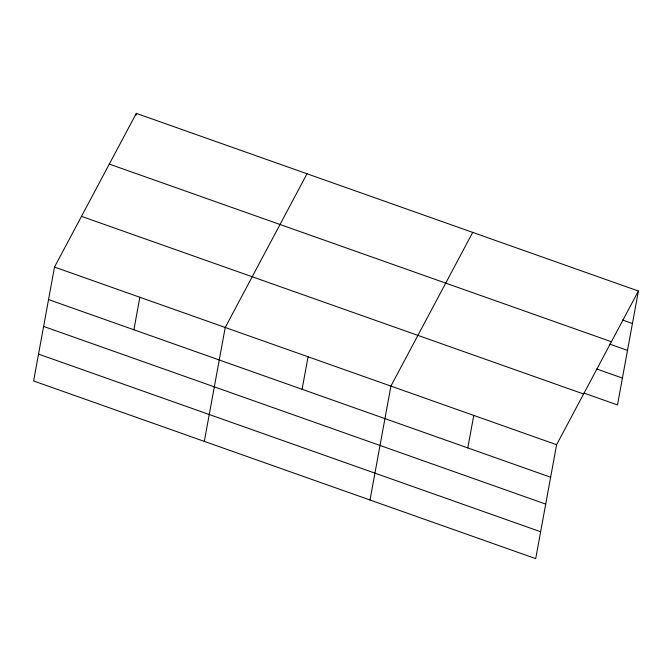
<?xml version="1.0" encoding="UTF-8"?>
<svg xmlns="http://www.w3.org/2000/svg" width="672" height="672" viewBox="0 0 672 672"><rect width="100%" height="100%" fill="white"/><g stroke="black" fill="none" stroke-linecap="round" stroke-linejoin="round"><path stroke-width="1.01" d="M54.508 267.07L33.6 380.974L535.702 558.634L556.609 444.721L638.4 291.026L136.298 113.366L54.508 267.07L556.609 444.721M135.929 115.399L136.298 113.366M133.896 329.776L139.86 297.268M204.313 441.378L225.221 327.474L307.012 173.771M302.098 389.29L308.07 356.782M370.012 500.01L390.911 386.098L472.71 232.394M467.796 447.922L473.76 415.414M638.4 291.026L617.492 404.93L583.96 393.07M622.574 320.04L632.436 323.534M109.309 164.086L611.411 341.746M609.748 344.114L627.505 350.389M596.778 368.995L622.423 378.067M81.497 216.35L583.598 394.002M48.544 299.578L550.637 477.229M43.613 326.441L545.714 504.092M38.531 354.11L540.632 531.77"/></g></svg>
